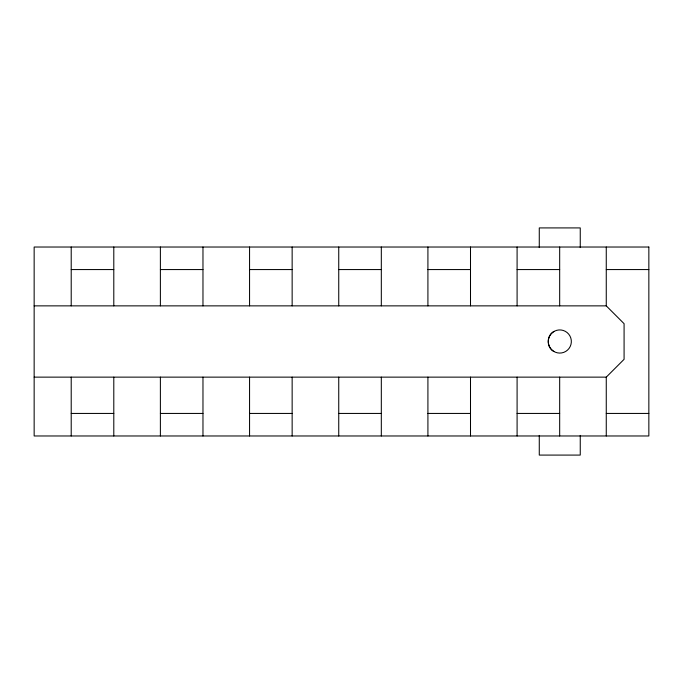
<?xml version="1.0" encoding="UTF-8"?>
<svg xmlns="http://www.w3.org/2000/svg" width="683" height="683" viewBox="0 0 683 683"><rect width="100%" height="100%" fill="white"/><g stroke="black" fill="none" stroke-linecap="round" stroke-linejoin="round"><path stroke-width="1.02" d="M34.15 377.136L606.265 377.136L624.083 359.318L624.083 323.682L606.265 305.864L34.15 305.864M553.973 331.468C546.434 335.524 546.434 347.476 553.973 351.532M71.211 269.563L113.796 269.563M160.385 269.563L202.971 269.563M249.56 269.563L292.145 269.563M338.742 269.563L381.319 269.563M427.917 269.563L470.502 269.563M517.091 269.563L559.676 269.563M606.265 269.563L648.85 269.563M71.211 413.437L113.796 413.437M160.385 413.437L202.971 413.437M249.56 413.437L292.145 413.437M338.742 413.437L381.319 413.437M427.917 413.437L470.502 413.437M517.091 413.437L559.676 413.437M606.265 413.437L648.85 413.437M606.265 247.024L606.265 305.864M606.265 377.136L606.265 435.976M580.251 247.596L580.251 227.917L539.271 227.917L539.271 247.596M580.251 435.404L580.251 455.083L539.271 455.083L539.271 435.404M559.676 247.024L559.676 305.864M559.676 377.136L559.676 435.976M517.091 247.024L517.091 305.864M517.091 377.136L517.091 435.976M470.502 247.024L470.502 305.864M470.502 377.136L470.502 435.976M427.917 247.024L427.917 305.864M427.917 377.136L427.917 435.976M381.319 247.024L381.319 305.864M381.319 377.136L381.319 435.976M338.742 247.024L338.742 305.864M338.742 377.136L338.742 435.976M292.145 247.024L292.145 305.864M292.145 377.136L292.145 435.976M249.56 247.024L249.56 305.864M249.56 377.136L249.56 435.976M202.971 247.024L202.971 305.864M202.971 377.136L202.971 435.976M160.385 247.024L160.385 305.864M160.385 377.136L160.385 435.976M113.796 247.024L113.796 305.864M113.796 377.136L113.796 435.976M71.211 247.024L71.211 305.864M71.211 377.136L71.211 435.976M648.85 247.024L34.15 247.024L34.15 435.976L648.85 435.976L648.85 247.024M551.574 349.687A11.585 11.585 0 0 0 570.954 344.497A11.585 11.585 0 0 0 556.765 330.316A11.585 11.585 0 0 0 551.574 349.687"/></g></svg>
